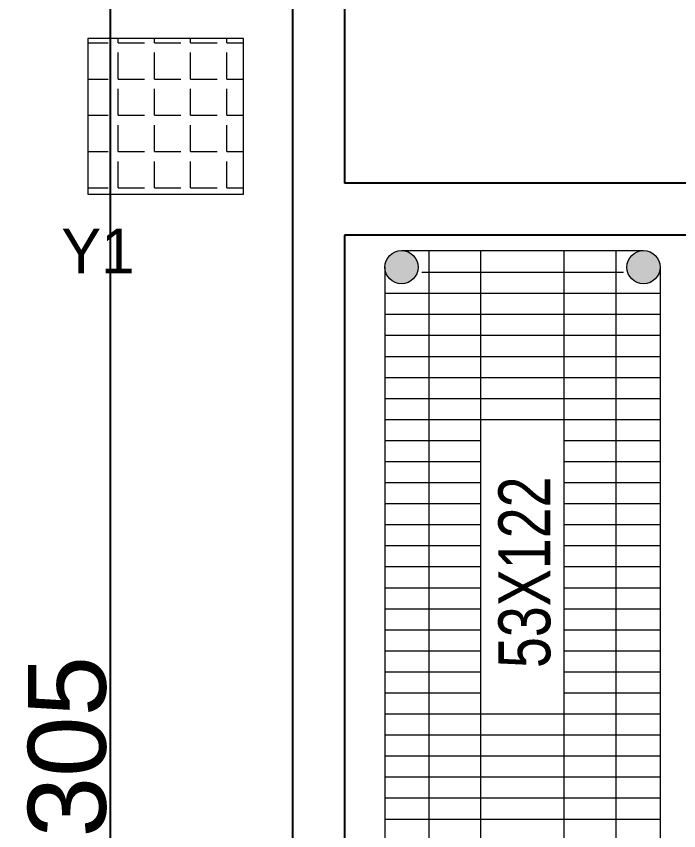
# Model space of a CAD drawing. Header units: millimetres. Extents: x 65390 to 71510, y 46362 to 50796.
# Drawn here: x 69809 to 69936.6, y 48754.9 to 48911.7 of the extents above; entities that cross this region are included whole.
import ezdxf
from ezdxf.enums import TextEntityAlignment as Align

# ---------------------------------------------------------------- set-up
doc = ezdxf.new("R2010")
doc.units = ezdxf.units.MM
doc.layers.add('MIM_Sktürk', color=251, linetype='Continuous', lineweight=9)
doc.styles.get("Standard").update_dxf_attribs({"font": 'arial.ttf'})
doc.styles.add('style1', font='turkce.shx', dxfattribs={"height": 100})
doc.styles.add('TAKSİM', font='GOTHIC.TTF', dxfattribs={"height": 20})
doc.dimstyles.new('ISO-25', dxfattribs={"dimtxt": 15, "dimasz": 2.5, "dimexe": 1.25, "dimexo": 0.625, "dimtad": 1, "dimtxsty": 'Standard', "dimcen": 2.5, "dimadec": 0, "dimazin": 0, "dimtfac": 1, "dimtmove": 0, "dimatfit": 3, "dimfxl": 1, "dimarcsym": 0})

# ---------------------------------------------------------------- blocks, each defined once
blk = doc.blocks.new('53x122 tel')
at = {"layer": 'MIM_Sktürk', "lineweight": -2}
h = blk.add_hatch(color=256, dxfattribs=at)
h.paths.add_polyline_path([(-3.2, 46.6, 1), (3.2, 46.6, 1)])
h.paths.add_polyline_path([(3.2, 0, 1), (-3.2, 0, 1)])
h = blk.add_hatch(color=256, dxfattribs=at)
h.paths.add_polyline_path([(112.4, 46.6, 1), (118.8, 46.6, 1)])
h.paths.add_polyline_path([(112.4, 0, 1), (118.8, 0, 1)])
at = {"layer": 'MIM_Sktürk'}
for p, q in [((115.6, 49.8), (0, 49.8)), ((5.28, 49.8), (5.28, -3.2)), ((9.33, 49.8), (9.33, -3.2)), ((13.38, 49.8), (13.38, -3.2)), ((17.43, 49.8), (17.43, -3.2)), ((21.48, 49.8), (21.48, -3.2)), ((25.53, 49.8), (25.53, -3.2)), ((29.58, 49.8), (29.58, -3.2)), ((33.63, 49.8), (33.63, 31.3)), ((37.68, 49.8), (37.68, 31.3)), ((41.73, 49.8), (41.73, 31.3)), ((45.78, 49.8), (45.78, 31.3)), ((49.83, 49.8), (49.83, 31.3)), ((53.88, 49.8), (53.88, 31.3)), ((57.93, 49.8), (57.93, 31.3)), ((61.98, 49.8), (61.98, 31.3)), ((66.03, 49.8), (66.03, 31.3)), ((70.08, 49.8), (70.08, 31.3)), ((74.13, 49.8), (74.13, 31.3)), ((78.18, 49.8), (78.18, 31.3)), ((82.23, 49.8), (82.23, 31.3)), ((86.28, 49.8), (86.28, -3.2)), ((90.33, 49.8), (90.33, -3.2)), ((94.38, 49.8), (94.38, -3.2)), ((98.43, 49.8), (98.43, -3.2)), ((102.48, 49.8), (102.48, -3.2)), ((106.53, 49.8), (106.53, -3.2)), ((110.58, 49.8), (110.58, -3.2)), ((-3.2, 46.59), (-3.2, 0)), ((118.8, 46.59), (118.8, 0)), ((1.23, 42.71), (1.23, 3.89)), ((114.63, 42.71), (114.63, 3.89)), ((-3.2, 41.3), (118.8, 41.3)), ((-3.2, 31.3), (118.8, 31.3)), ((-3.2, 15.3), (118.8, 15.3)), ((33.63, 15.3), (33.63, -3.2)), ((37.68, 15.3), (37.68, -3.2)), ((41.73, 15.3), (41.73, -3.2)), ((45.78, 15.3), (45.78, -3.2)), ((49.83, 15.3), (49.83, -3.2)), ((53.88, 15.3), (53.88, -3.2)), ((57.93, 15.3), (57.93, -3.2)), ((61.98, 15.3), (61.98, -3.2)), ((66.03, 15.3), (66.03, -3.2)), ((70.08, 15.3), (70.08, -3.2)), ((74.13, 15.3), (74.13, -3.2)), ((78.18, 15.3), (78.18, -3.2)), ((82.23, 15.3), (82.23, -3.2)), ((-3.2, 5.3), (118.8, 5.3)), ((115.6, -3.2), (0, -3.2))]:
    blk.add_line(p, q, dxfattribs=at)
for centre in [(0, 46.6), (115.6, 46.6), (0, 0), (115.6, 0)]:
    blk.add_circle(centre, 3.2, dxfattribs=at)
at = {"layer": 'MIM_Sktürk', "style": 'style1', "width": 0.8}
blk.add_text('53X122', height=10, dxfattribs=at).set_placement((38.41, 17.95))
blk = doc.blocks.new('*D122')
at = {"color": 0, "lineweight": -2, "transparency": 16777216}
for p, q in [((69861.61, 48923.56), (69825.92, 48923.56)), ((69827.17, 48621.06), (69827.17, 48921.06)), ((69861.61, 48618.56), (69825.92, 48618.56))]:
    blk.add_line(p, q, dxfattribs=at)
at = {"color": 0, "transparency": 16777216}
for points in [[(69826.75, 48921.06), (69827.59, 48921.06), (69827.17, 48923.56)], [(69826.75, 48621.06), (69827.59, 48621.06), (69827.17, 48618.56)]]:
    blk.add_solid(points, dxfattribs=at)
at = {"layer": 'DEFPOINTS', "color": 0, "transparency": 16777216}
for p in [(69827.17, 48923.56), (69862.24, 48923.56), (69862.24, 48618.56)]:
    blk.add_point(p, dxfattribs=at)
at = {"color": 0, "transparency": 16777216, "insert": (69818.88, 48771.06), "char_height": 15, "attachment_point": 5, "rotation": 90}
blk.add_mtext('305', dxfattribs=at)

msp = doc.modelspace()

# ---------------------------------------------------------------- hatches: boundary and pattern name
at = {"layer": 'MIM_Sktürk'}
h = msp.add_hatch(dxfattribs=at)
h.set_pattern_fill('ANGLE', color=256)
h.set_pattern_definition([(0, (6146.3945, 5047.8004), (0, 6.985), [5.08, -1.905]), (90, (6146.3945, 5047.8004), (-6.985, 4e-16), [5.08, -1.905])])
h.paths.add_polyline_path([(69852.805, 48907.46), (69822.805, 48907.46), (69822.805, 48877.46), (69852.805, 48877.46)])

# ---------------------------------------------------------------- linework, layer by layer
for p, q in [((69862.238, 49401.562), (69862.238, 48869.562)), ((69872.238, 49391.962), (69872.238, 48879.562)), ((70127.512, 48879.562), (69872.238, 48879.562)), ((69862.238, 48869.562), (69862.238, 48618.562)), ((70127.512, 48869.562), (69872.238, 48869.562)), ((69872.238, 48869.562), (69872.238, 48618.562))]:
    msp.add_line(p, q)
msp.add_lwpolyline([(69822.805, 48877.46), (69852.805, 48877.46), (69852.805, 48907.46), (69822.805, 48907.46)], close=True, dxfattribs=at)

# ---------------------------------------------------------------- block references
at = {"lineweight": -2, "rotation": 90}
msp.add_blockref('53x122 tel', (69929.82, 48747.798), dxfattribs=at)

# ---------------------------------------------------------------- texts
at = {"style": 'TAKSİM'}
msp.add_text('Y1', height=8.64, dxfattribs=at).set_placement((69824.759, 48862.205), align=Align.CENTER)

# ---------------------------------------------------------------- dimensions: what is measured, and where the dimension line sits
dim = msp.add_linear_dim(base=(69827.169, 48923.562), p1=(69862.238, 48618.562), p2=(69862.238, 48923.562), angle=90, dimstyle='ISO-25')
dim.commit()
dim.dimension.update_dxf_attribs({"geometry": '*D122', "text_midpoint": (69818.881, 48771.062)})

doc.saveas('drawing.dxf')
